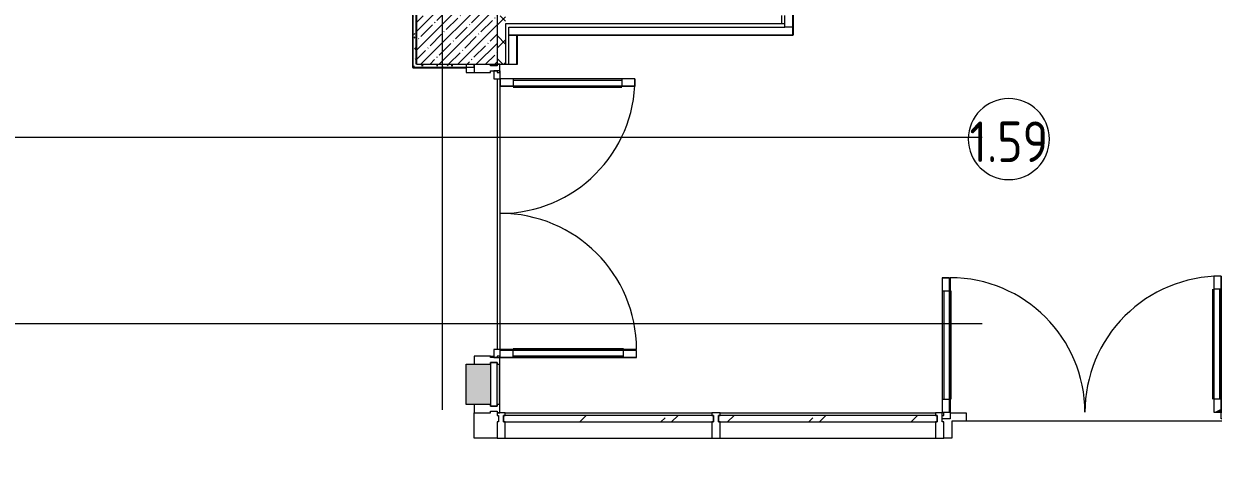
# Model space of a CAD drawing. Header units: millimetres. Extents: x -7229 to 196340, y -8553 to 29000.
# Drawn here: x 158346 to 165678, y 16157 to 18850 of the extents above; entities that cross this region are included whole.
import ezdxf

# ---------------------------------------------------------------- set-up
doc = ezdxf.new("R2010")
doc.units = ezdxf.units.MM
doc.linetypes.add('Осевая', pattern=[15875, 3175, -2381.25, 7937.5, -2381.25])
for name, color, linetype, lineweight in [('A-AREA-IDEN', 7, 'Continuous', 9), ('A-GLAZ-CURT-2', 7, 'Continuous', 9), ('A-GLAZ-CWMG-3', 7, 'Continuous', 9), ('A-WALL-4', 7, 'Continuous', 13), ('I-WALL-6', 7, 'Continuous', 9), ('S-COLS-2', 7, 'Continuous', 9), ('Оси-2', 7, 'Осевая', 9)]:
    doc.layers.add(name, color=color, linetype=linetype, lineweight=lineweight)
for name, color, linetype, lineweight, true_color in [('A-DETL-GENF-5', 7, 'Continuous', 9, 0xaaaaaa), ('A-DETL-GENF-6', 7, 'Continuous', 9, 0xe2e2e2), ('A-DOOR-5', 7, 'Continuous', 9, 0xaaaaaa), ('A-FLOR-3', 7, 'Continuous', 9, 0xaaaaaa), ('A-GLAZ-CWMG-4', 7, 'Continuous', 9, 0x383e42), ('I-WALL-8', 9, 'Continuous', 9, 0x808080)]:
    doc.layers.add(name, color=color, linetype=linetype, lineweight=lineweight, true_color=true_color)
doc.styles.add('GOST Common', font='GOST_Common.ttf', dxfattribs={"width": 0.9, "height": 250})
pattern_1 = [(0, (50216.302, 0), (121.92, 30.48), [10.058, -81.382, 10.058, -81.382, -487.68]), (0, (50216.302, 0), (121.92, 30.48), [-182.88, 10.058, -172.822, 10.058, -81.382, -213.36]), (0, (50216.302, 0), (121.92, 30.48), [-457.2, 10.058, -50.902, 10.058, -142.342]), (120, (50262.022, 15.24), (-87.356454, 90.345817), [10.058, -81.382, 10.058, -81.382, -487.68]), (120, (50262.022, 15.24), (-87.356454, 90.345817), [-182.88, 10.058, -172.822, 10.058, -81.382, -213.36]), (120, (50262.022, 15.24), (-87.356454, 90.345817), [-457.2, 10.058, -50.902, 10.058, -142.342]), (240, (50277.262, 76.2), (-34.563546, -120.825817), [10.058, -81.382, 10.058, -81.382, -487.68]), (240, (50277.262, 76.2), (-34.563546, -120.825817), [-182.88, 10.058, -172.822, 10.058, -81.382, -213.36]), (240, (50277.262, 76.2), (-34.563546, -120.825817), [-457.2, 10.058, -50.902, 10.058, -142.342])]

# ---------------------------------------------------------------- blocks, each defined once
blk = doc.blocks.new('Прямоугольный импост - Импост структурный с накладкой - 160мм Темный-30756008-План монтажа зашивок 1 этажа в осях 23_1-33 лист 3')
at = {"layer": 'A-GLAZ-CWMG-3'}
for p, q in [((-50, 0), (-50, 17)), ((-50, 17), (0, 17)), ((-40, 0), (-50, 0)), ((-40, -40), (-40, 0)), ((0, 0), (-10, 0)), ((-10, 0), (-10, -40)), ((0, 17), (0, 0)), ((-50, -140), (-50, -40)), ((-50, -40), (-40, -40)), ((-10, -40), (0, -40)), ((0, -40), (0, -140)), ((0, -140), (-50, -140))]:
    blk.add_line(p, q, dxfattribs=at)
blk = doc.blocks.new('Дверь_Витражная_остекление_ - ВВ-14 остекление-32472302-План монтажа зашивок 1 этажа в осях 23_1-33 лист 3')
at = {"layer": 'A-DETL-GENF-6'}
blk.add_hatch(color=256, dxfattribs=at).paths.add_polyline_path([(-792.9, -20), (-835, -20), (-835, -41.3), (-798.1, -22.7)])
at = {"layer": 'A-DETL-GENF-5'}
for p, q in [((-790, -20), (-835, -20)), ((-835, -860), (-835, -20)), ((-790, -20), (-835, -20)), ((-835, -20), (-835, -860)), ((-790, -860), (-790, -20)), ((-790, -860), (-790, -20)), ((840, -850), (840, -20)), ((840, -20), (840, -850)), ((885, -850), (885, -20)), ((885, -850), (885, -20)), ((-835, -100), (-790, -100)), ((-825, -780), (-825, -100)), ((-781, -780), (-781, -100)), ((831, -770), (831, -100)), ((885, -100), (840, -100)), ((875, -770), (875, -100)), ((-835, -780), (-790, -780)), ((885, -770), (840, -770)), ((-835, -860), (-790, -860)), ((-835, -860), (-790, -860)), ((885, -850), (840, -850)), ((840, -850), (885, -850))]:
    blk.add_line(p, q, dxfattribs=at)
at = {"layer": 'A-DOOR-5'}
for p, q in [((-885, 20), (-835, 20)), ((-885, -20), (-885, 20)), ((-835, 20), (-835, -20)), ((835, 20), (885, 20)), ((835, -20), (835, 20)), ((885, 20), (885, -20)), ((-835, -20), (-885, -20)), ((-835, -860), (-835, -20)), ((835, -850), (835, -20)), ((885, -20), (835, -20))]:
    blk.add_line(p, q, dxfattribs=at)
for centre, radius, start, end in [((-835, -20), 840, 270, 0), ((835, -20), 830, 180, 270)]:
    blk.add_arc(centre, radius, start, end, dxfattribs=at)
blk = doc.blocks.new('BSC_Колонна _Прямоугольная - 500х500-21690934-План монтажа зашивок 1 этажа в осях 23_1-33 лист 3')
at = {"layer": 'S-COLS-2'}
h = blk.add_hatch(dxfattribs=at)
h.set_pattern_fill('FP_160', color=256, style=0, pattern_type=2)
h.set_pattern_definition([(45, (-110800, -18850), (-57.024626, 57.024626), []), (45, (-110742.975, -18850), (-57.024626, 57.024626), [100.806, -20.161, 3.353, -16.808])])
h.paths.add_polyline_path([(69.4, -250), (250, -250), (250, 250), (-250, 250), (-250, -250), (20.1, -250)])
for p, q in [((250, 250), (-250, 250)), ((-250, 250), (-250, -250)), ((250, -250), (250, 250)), ((-250, -250), (250, -250))]:
    blk.add_line(p, q, dxfattribs=at)
blk = doc.blocks.new('Системная панель - Стекло - 40мм-32472403-План монтажа зашивок 1 этажа в осях 23_1-33 лист 3')
at = {"layer": 'A-GLAZ-CURT-2'}
h = blk.add_hatch(dxfattribs=at)
h.set_pattern_fill('FP_166', color=256, style=0, pattern_type=2)
h.set_pattern_definition([(225, (113186.22, 16333), (282.8427, -282.8427), [200, -600]), (225, (113386.22, 16433), (282.8427, -282.8427), [600, -200]), (225, (112986.22, 16533), (282.8427, -282.8427), [200, -600])])
h.paths.add_polyline_path([(-674.2, 40), (-674.2, 0), (674.2, 0), (674.2, 40), (-664.2, 40)])
for p, q in [((674.2, 40), (-674.2, 40)), ((-674.2, 40), (-674.2, 0)), ((-674.2, 0), (674.2, 0)), ((674.2, 0), (674.2, 40))]:
    blk.add_line(p, q, dxfattribs=at)
blk = doc.blocks.new('Прямоугольный импост - Импост структурный с накладкой - 160мм Темный-32472298-План монтажа зашивок 1 этажа в осях 23_1-33 лист 3')
at = {"layer": 'A-GLAZ-CWMG-3'}
for p, q in [((112422, 16450), (113750.4, 16450)), ((112422, 16293), (113750.4, 16293))]:
    blk.add_line(p, q, dxfattribs=at)
blk = doc.blocks.new('Прямоугольный импост - Импост структурный с накладкой - 160мм Темный-30755591-План монтажа зашивок 1 этажа в осях 23_1-33 лист 3')
at = {"layer": 'A-GLAZ-CWMG-3'}
for p, q in [((-25, 0), (-25, 17)), ((-25, 17), (25, 17)), ((-15, 0), (-25, 0)), ((-15, -40), (-15, 0)), ((25, 0), (15, 0)), ((15, 0), (15, -40)), ((25, 17), (25, 0)), ((-25, -140), (-25, -40)), ((-25, -40), (-15, -40)), ((15, -40), (25, -40)), ((25, -40), (25, -140)), ((25, -140), (-25, -140))]:
    blk.add_line(p, q, dxfattribs=at)
blk = doc.blocks.new('Прямоугольный импост - Импост структурный с накладкой - 160мм Темный-32356295-План монтажа зашивок 1 этажа в осях 23_1-33 лист 3')
at = {"layer": 'A-GLAZ-CWMG-3'}
for p, q in [((-50, 40), (-50, 140)), ((-50, 140), (0, 140)), ((0, 140), (0, 40)), ((-40, 40), (-50, 40)), ((-50, -17), (-50, 0)), ((-50, 0), (-40, 0)), ((-40, 0), (-40, 40)), ((-10, 40), (-10, 0)), ((0, 40), (-10, 40)), ((-10, 0), (0, 0)), ((0, 0), (0, -17)), ((0, -17), (-50, -17))]:
    blk.add_line(p, q, dxfattribs=at)
blk = doc.blocks.new('Дверь_Витражная_остекление_ - ВВ-15 остекление-32355915-План монтажа зашивок 1 этажа в осях 23_1-33 лист 3')
at = {"layer": 'A-DETL-GENF-5'}
for p, q in [((-835, 850), (-790, 850)), ((-835, 850), (-835, 20)), ((-790, 850), (-835, 850)), ((-835, 850), (-835, 20)), ((-790, 850), (-790, 20)), ((-790, 20), (-790, 850)), ((885, 860), (840, 860)), ((840, 860), (840, 20)), ((885, 860), (840, 860)), ((840, 860), (840, 20)), ((885, 860), (885, 20)), ((885, 20), (885, 860)), ((-835, 770), (-790, 770)), ((-825, 770), (-825, 100)), ((-781, 770), (-781, 100)), ((831, 780), (831, 100)), ((885, 780), (840, 780)), ((875, 780), (875, 100)), ((-835, 100), (-790, 100)), ((885, 100), (840, 100)), ((-790, 20), (-835, 20)), ((-835, 20), (-790, 20))]:
    blk.add_line(p, q, dxfattribs=at)
at = {"layer": 'A-DOOR-5'}
for p, q in [((-835, 850), (-835, 20)), ((835, 860), (835, 20)), ((-835, 20), (-885, 20)), ((-885, 20), (-885, -20)), ((-835, -20), (-835, 20)), ((885, 20), (835, 20)), ((835, 20), (835, -20)), ((885, -20), (885, 20)), ((-885, -20), (-835, -20)), ((835, -20), (885, -20))]:
    blk.add_line(p, q, dxfattribs=at)
for centre, radius, start, end in [((-835, 20), 830, 360, 90), ((835, 20), 840, 90, 180)]:
    blk.add_arc(centre, radius, start, end, dxfattribs=at)
blk = doc.blocks.new('Прямоугольный импост - Импост структурный с накладкой - 160мм-32356289-План монтажа зашивок 1 этажа в осях 23_1-33 лист 3')
at = {"layer": 'A-GLAZ-CWMG-3'}
for p, q in [((-25, 140), (25, 140)), ((25, 140), (25, 40)), ((-15, 40), (-25, 40)), ((-25, 0), (-15, 0)), ((-15, 0), (-15, 40)), ((15, 40), (15, 0)), ((25, 40), (15, 40)), ((15, 0), (25, 0)), ((25, 0), (25, -17)), ((-25, -17), (-25, -3)), ((25, -17), (-25, -17))]:
    blk.add_line(p, q, dxfattribs=at)
blk = doc.blocks.new('Системная панель - Стекло - 40мм-32356190-План монтажа зашивок 1 этажа в осях 23_1-33 лист 3')
at = {"layer": 'A-GLAZ-CURT-2'}
for p, q in [((135, 0), (-135, 0)), ((-135, 0), (-135, -40)), ((135, -40), (135, 0)), ((-135, -40), (135, -40))]:
    blk.add_line(p, q, dxfattribs=at)
blk = doc.blocks.new('Прямоугольный импост - Импост структурный с накладкой - 190мм-32819534-План монтажа зашивок 1 этажа в осях 23_1-33 лист 3')
at = {"layer": 'A-GLAZ-CWMG-4'}
for points in [[(110857, 16500), (111007, 16500), (111007, 16750), (110857, 16750), (110857, 16505)], [(111064, 16500), (111064, 16750), (111047, 16750), (111047, 16500)]]:
    blk.add_hatch(color=256, dxfattribs=at).paths.add_polyline_path(points)
at = {"layer": 'A-GLAZ-CWMG-3'}
for p, q in [((110857, 16750), (110907, 16750)), ((110857, 16500), (110857, 16750)), ((111064, 16500), (111064, 16750)), ((110907, 16500), (110857, 16500))]:
    blk.add_line(p, q, dxfattribs=at)
blk = doc.blocks.new('Прямоугольный импост - Импост структурный с накладкой - 160мм Темный-32356291-План монтажа зашивок 1 этажа в осях 23_1-33 лист 3')
at = {"layer": 'A-GLAZ-CWMG-3'}
for p, q in [((-25, 40), (-25, 140)), ((-25, 140), (25, 140)), ((25, 140), (25, 40)), ((-15, 40), (-25, 40)), ((-25, -17), (-25, 0)), ((-25, 0), (-15, 0)), ((-15, 0), (-15, 40)), ((15, 40), (15, 0)), ((25, 40), (15, 40)), ((15, 0), (25, 0)), ((25, 0), (25, -17)), ((25, -17), (-25, -17))]:
    blk.add_line(p, q, dxfattribs=at)
blk = doc.blocks.new('Системная панель - Стекло - 40мм-32472267-План монтажа зашивок 1 этажа в осях 23_1-33 лист 3')
at = {"layer": 'A-GLAZ-CURT-2'}
h = blk.add_hatch(dxfattribs=at)
h.set_pattern_fill('FP_182', color=256, style=0, pattern_type=2)
h.set_pattern_definition([(225, (111834.5, 16333), (282.8427, -282.8427), [200, -600]), (225, (112034.5, 16433), (282.8427, -282.8427), [600, -200]), (225, (111634.5, 16533), (282.8427, -282.8427), [200, -600])])
h.paths.add_polyline_path([(-647.5, 40), (-647.5, 0), (647.5, 0), (647.5, 40), (-637.5, 40)])
for p, q in [((647.5, 40), (-647.5, 40)), ((-647.5, 40), (-647.5, 0)), ((-647.5, 0), (647.5, 0)), ((647.5, 0), (647.5, 40))]:
    blk.add_line(p, q, dxfattribs=at)
blk = doc.blocks.new('Прямоугольный импост - Импост структурный с накладкой - 160мм Темный-32472263-План монтажа зашивок 1 этажа в осях 23_1-33 лист 3')
at = {"layer": 'A-GLAZ-CWMG-3'}
for p, q in [((111097, 16450), (112372, 16450)), ((111097, 16293), (112372, 16293))]:
    blk.add_line(p, q, dxfattribs=at)
blk = doc.blocks.new('Прямоугольный импост - Импост структурный с накладкой - 190мм-32819424-План монтажа зашивок 1 этажа в осях 23_1-33 лист 3')
at = {"layer": 'A-GLAZ-CWMG-3'}
for p, q in [((0, 190), (-50, 190)), ((-50, 190), (-50, 40)), ((-50, 40), (-40, 40)), ((-40, 0), (-50, 0)), ((-50, 0), (-50, -17)), ((-40, 40), (-40, 0)), ((-10, 0), (-10, 40)), ((-10, 40), (0, 40)), ((0, 0), (-10, 0)), ((-50, -17), (0, -17)), ((0, -17), (0, -3))]:
    blk.add_line(p, q, dxfattribs=at)
blk = doc.blocks.new('Марка_Помещения - Номер-25198446-План монтажа зашивок 1 этажа в осях 23_1-33 лист 3')
at = {"layer": 'A-AREA-IDEN'}
for start, end in [(360, 180), (180, 360)]:
    blk.add_arc((0, 0), 2.5, start, end, dxfattribs=at)

msp = doc.modelspace()

# ---------------------------------------------------------------- hatches: boundary and pattern name
at = {"layer": 'I-WALL-6'}
h = msp.add_hatch(dxfattribs=at)
h.set_pattern_fill('FP_144', color=256, style=0, pattern_type=2)
h.set_pattern_definition([(45, (50216.3, 0), (-70.71068, 70.71068), []), (135, (50216.3, 0), (-70.71068, -70.71068), [])])
h.paths.add_polyline_path([(161316.3, 18600), (161316.3, 18900), (161266.3, 18898.9), (161266.3, 18600), (161280.3, 18600)])
at = {"layer": 'I-WALL-8'}
h = msp.add_hatch(dxfattribs=at)
h.set_pattern_fill('FP_184', color=256, style=0, pattern_type=2)
h.set_pattern_definition(pattern_1)
h.paths.add_polyline_path([(160745.3, 18600), (160765.3, 18600), (160765.3, 19110), (160745.3, 19110), (160745.3, 18601.1)])
h = msp.add_hatch(dxfattribs=at)
h.set_pattern_fill('FP_184', color=256, style=0, pattern_type=2)
h.set_pattern_definition(pattern_1)
h.paths.add_polyline_path([(161073.3, 18600), (161123.3, 18586.7), (161123.3, 18600), (161085.7, 18600)])
h.paths.add_polyline_path([(160746.3, 18580), (161123.3, 18580), (161073.3, 18582.8), (161073.3, 18600), (160745.3, 18600), (160745.3, 18580)])

# ---------------------------------------------------------------- linework, layer by layer
at = {"layer": 'A-FLOR-3'}
for p, q in [((163086.8, 18830), (163036.8, 18830)), ((161266.3, 16840), (161266.3, 18510)), ((161280.3, 18510), (161280.3, 16840)), ((161223.3, 16800), (161243.3, 16800)), ((161123.3, 16293), (161123.3, 16450)), ((164056.8, 16450), (164154.8, 16450)), ((164154.8, 16450), (164154.8, 16398)), ((165766.8, 16398), (164066.8, 16398)), ((164066.8, 16398), (164066.8, 16293)), ((161263.3, 16293), (161123.3, 16293)), ((164066.8, 16293), (164016.8, 16293))]:
    msp.add_line(p, q, dxfattribs=at)
at = {"layer": 'A-WALL-4'}
for p, q in [((161316.3, 18850), (161316.3, 18600)), ((163036.8, 18850), (161316.3, 18850)), ((160745.3, 18580), (160745.3, 18579))]:
    msp.add_line(p, q, dxfattribs=at)
at = {"layer": 'I-WALL-6'}
for p, q in [((160744.3, 19169.5), (160744.3, 18579)), ((160745.3, 18580), (160745.3, 19169.5)), ((160765.3, 18600), (160765.3, 19110)), ((163086.8, 18780), (163086.8, 19100)), ((163087.8, 19100), (163087.8, 18779)), ((163016.8, 18900), (163016.8, 18850)), ((163036.8, 18830), (163036.8, 18900)), ((161336.3, 18600), (161336.3, 18830)), ((161336.3, 18830), (163036.8, 18830)), ((161336.3, 18780), (163086.8, 18780)), ((161386.3, 18779), (161336.3, 18779)), ((161386.3, 18600), (161386.3, 18779)), ((163087.8, 18779), (161387.3, 18779)), ((161387.3, 18779), (161387.3, 18599)), ((160744.3, 18579), (161073.3, 18579)), ((161123.3, 18580), (160745.3, 18580)), ((161073.3, 18579), (161073.3, 18580)), ((161123.3, 18580), (161123.3, 18600)), ((161266.3, 18600), (161386.3, 18600)), ((161281.3, 18599), (161281.3, 18600)), ((161387.3, 18599), (161281.3, 18599))]:
    msp.add_line(p, q, dxfattribs=at)
at = {"layer": 'Оси-2'}
for p, q in [((160926.3, 593.7), (160926.3, 19528.3)), ((134883.9, 18150), (172976.3, 18150)), ((134883.9, 17000), (172976.3, 17000))]:
    msp.add_line(p, q, dxfattribs=at)

# ---------------------------------------------------------------- block references
at = {"layer": 'A-AREA-IDEN', "xscale": 99.99999999999993, "yscale": 99.99999999999993, "zscale": 99.99999999999993}
msp.add_blockref('Марка_Помещения - Номер-25198446-План монтажа зашивок 1 этажа в осях 23_1-33 лист 3', (164417.8, 18138.7), dxfattribs=at)
at = {"layer": 'A-DOOR-5'}
for name, p, rotation in [('Дверь_Витражная_остекление_ - ВВ-15 остекление-32355915-План монтажа зашивок 1 этажа в осях 23_1-33 лист 3', (161263.3, 17675), 270), ('Дверь_Витражная_остекление_ - ВВ-14 остекление-32472302-План монтажа зашивок 1 этажа в осях 23_1-33 лист 3', (164891.8, 16433), 180)]:
    msp.add_blockref(name, p, dxfattribs=dict(at, rotation=rotation))
at = {"layer": 'A-GLAZ-CURT-2'}
for name, p, rotation in [('Системная панель - Стекло - 40мм-32356190-План монтажа зашивок 1 этажа в осях 23_1-33 лист 3', (161263.3, 16625), 270), ('Системная панель - Стекло - 40мм-32472267-План монтажа зашивок 1 этажа в осях 23_1-33 лист 3', (161950.8, 16433), 180), ('Системная панель - Стекло - 40мм-32472403-План монтажа зашивок 1 этажа в осях 23_1-33 лист 3', (163302.5, 16433), 180)]:
    msp.add_blockref(name, p, dxfattribs=dict(at, rotation=rotation))
at = {"layer": 'A-GLAZ-CWMG-3', "rotation": 90}
msp.add_blockref('Прямоугольный импост - Импост структурный с накладкой - 190мм-32819424-План монтажа зашивок 1 этажа в осях 23_1-33 лист 3', (161263.3, 18600), dxfattribs=at)
at = {"layer": 'A-GLAZ-CWMG-3', "extrusion": (0, 0, -1), "rotation": 270}
for name, p in [('Прямоугольный импост - Импост структурный с накладкой - 160мм-32356289-План монтажа зашивок 1 этажа в осях 23_1-33 лист 3', (-161263.3, 18575)), ('Прямоугольный импост - Импост структурный с накладкой - 160мм Темный-32356291-План монтажа зашивок 1 этажа в осях 23_1-33 лист 3', (-161263.3, 16775)), ('Прямоугольный импост - Импост структурный с накладкой - 160мм Темный-32356295-План монтажа зашивок 1 этажа в осях 23_1-33 лист 3', (-161263.3, 16450))]:
    msp.add_blockref(name, p, dxfattribs=at)
at = {"layer": 'A-GLAZ-CWMG-3'}
for name in ['Прямоугольный импост - Импост структурный с накладкой - 190мм-32819534-План монтажа зашивок 1 этажа в осях 23_1-33 лист 3', 'Прямоугольный импост - Импост структурный с накладкой - 160мм Темный-32472263-План монтажа зашивок 1 этажа в осях 23_1-33 лист 3', 'Прямоугольный импост - Импост структурный с накладкой - 160мм Темный-32472298-План монтажа зашивок 1 этажа в осях 23_1-33 лист 3']:
    msp.add_blockref(name, (50216.3, 0), dxfattribs=at)
at = {"layer": 'A-GLAZ-CWMG-3', "extrusion": (0, 0, -1)}
for name, p in [('Прямоугольный импост - Импост структурный с накладкой - 160мм Темный-30756008-План монтажа зашивок 1 этажа в осях 23_1-33 лист 3', (-161263.3, 16433)), ('Прямоугольный импост - Импост структурный с накладкой - 160мм Темный-30755591-План монтажа зашивок 1 этажа в осях 23_1-33 лист 3', (-162613.3, 16433)), ('Прямоугольный импост - Импост структурный с накладкой - 160мм Темный-30755591-План монтажа зашивок 1 этажа в осях 23_1-33 лист 3', (-163991.8, 16433))]:
    msp.add_blockref(name, p, dxfattribs=at)
at = {"layer": 'S-COLS-2'}
msp.add_blockref('BSC_Колонна _Прямоугольная - 500х500-21690934-План монтажа зашивок 1 этажа в осях 23_1-33 лист 3', (161016.3, 18850), dxfattribs=at)

# ---------------------------------------------------------------- texts
at = {"layer": 'A-AREA-IDEN', "insert": (164175.9, 18247.2), "char_height": 250, "width": 606.076, "attachment_point": 1, "style": 'GOST Common'}
msp.add_mtext('1.59', dxfattribs=at)

doc.saveas('drawing.dxf')
